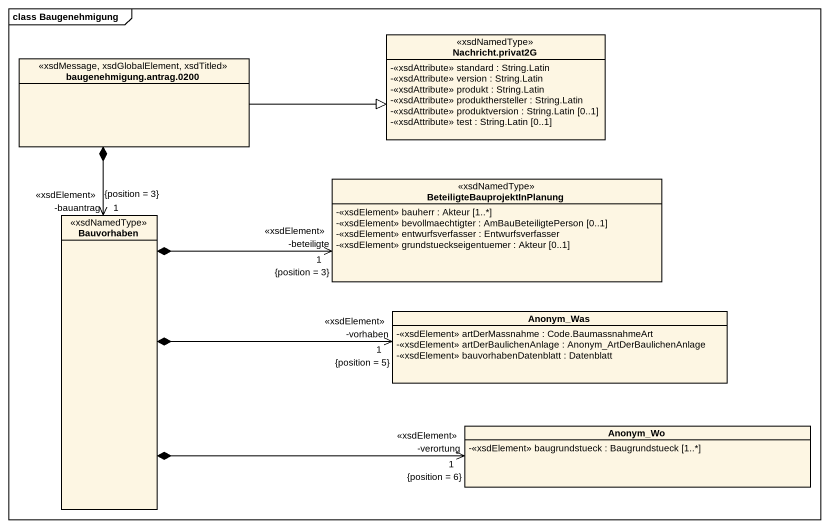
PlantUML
@startuml
mainframe class Baugenehmigung
hide circle
hide empty members
skinparam classAttributeIconSize 0
class "Nachricht.privat2G" as Nachricht_privat2G <<xsdNamedType>> {
  -<<xsdAttribute>> standard : String.Latin
  -<<xsdAttribute>> version : String.Latin
  -<<xsdAttribute>> produkt : String.Latin
  -<<xsdAttribute>> produkthersteller : String.Latin
  -<<xsdAttribute>> produktversion : String.Latin [0..1]
  -<<xsdAttribute>> test : String.Latin [0..1]
}
class "baugenehmigung.antrag.0200" as baugenehmigung_antrag_0200 <<xsdMessage, xsdGlobalElement, xsdTitled>>
class "BeteiligteBauprojektInPlanung" as BeteiligteBauprojektInPlanun <<xsdNamedType>> {
  -<<xsdElement>> bauherr : Akteur [1..*]
  -<<xsdElement>> bevollmaechtigter : AmBauBeteiligtePerson [0..1]
  -<<xsdElement>> entwurfsverfasser : Entwurfsverfasser
  -<<xsdElement>> grundstueckseigentuemer : Akteur [0..1]
}
class Bauvorhaben <<xsdNamedType>>
class Anonym_Was {
  -<<xsdElement>> artDerMassnahme : Code.BaumassnahmeArt
  -<<xsdElement>> artDerBaulichenAnlage : Anonym_ArtDerBaulichenAnlage
  -<<xsdElement>> bauvorhabenDatenblatt : Datenblatt
}
class Anonym_Wo {
  -<<xsdElement>> baugrundstueck : Baugrundstueck [1..*]
}
baugenehmigung_antrag_0200 -right-|> Nachricht_privat2G
baugenehmigung_antrag_0200 *--> "-bauantrag\n<<xsdElement>>\n1\n{position = 3}" Bauvorhaben
Bauvorhaben *-right-> "-beteiligte\n<<xsdElement>>\n1\n{position = 3}" BeteiligteBauprojektInPlanun
Bauvorhaben *-right-> "-vorhaben\n<<xsdElement>>\n1\n{position = 5}" Anonym_Was
Bauvorhaben *-right-> "-verortung\n<<xsdElement>>\n1\n{position = 6}" Anonym_Wo
@enduml
